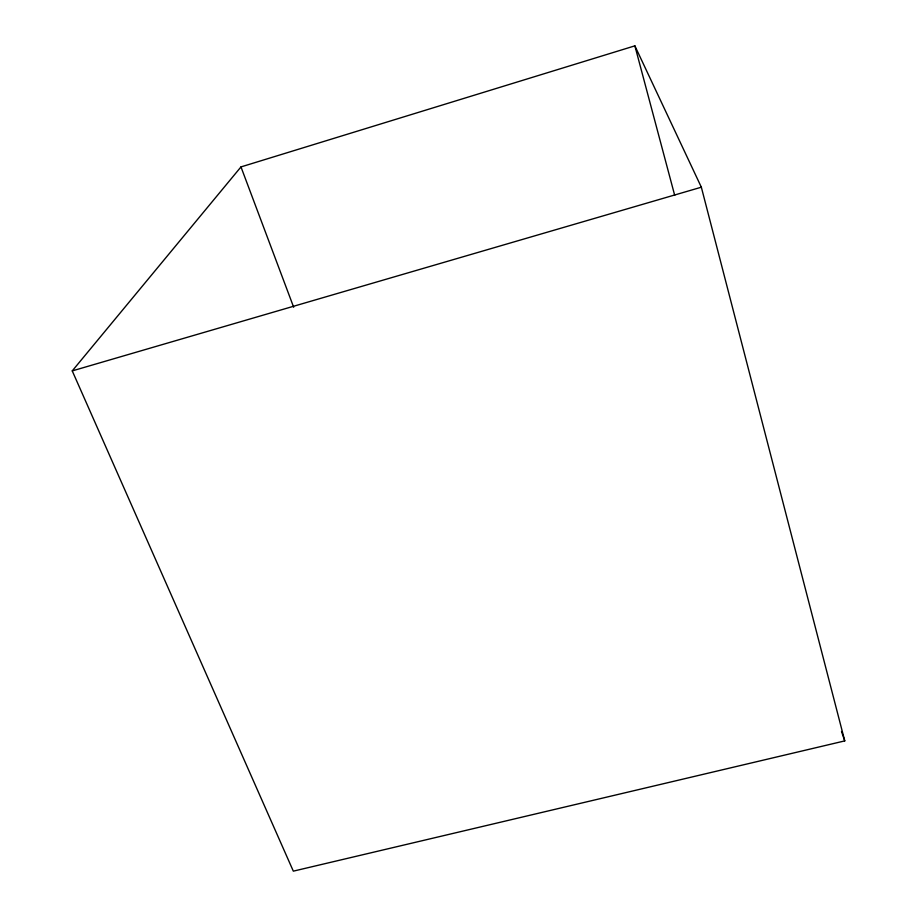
<?xml version="1.0" encoding="UTF-8"?>
<svg xmlns="http://www.w3.org/2000/svg" width="917" height="917" viewBox="0 0 917 917"><rect width="100%" height="100%" fill="white"/><g stroke="black" fill="none" stroke-linecap="round" stroke-linejoin="round"><path stroke-width="1.38" d="M72.248 370.892L240.976 166.917L634.873 45.85L701.345 187.206L844.752 740.902L293.325 871.15L72.248 370.892L701.345 187.206M240.976 166.917L293.669 307.229M841.508 731.457L844.752 740.902M634.873 45.85L674.706 195.367"/></g></svg>
